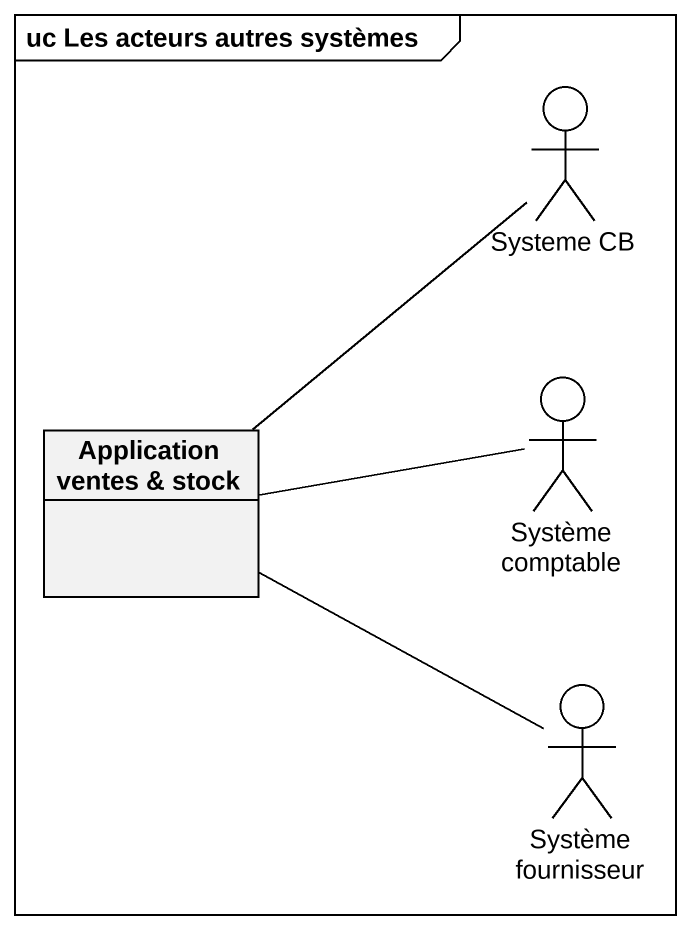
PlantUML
@startuml
mainframe uc Les acteurs autres systèmes
allowmixing
hide circle
hide empty members
actor "Systeme CB" as Systeme_CB
actor "Système comptable" as Système_comptable
class "Application ventes & stock" as Application_ventes_stock
actor "Système fournisseur" as Système_fournisseur
Systeme_CB -- Application_ventes_stock
Système_comptable -left- Application_ventes_stock
Système_fournisseur -up- Application_ventes_stock
@enduml
